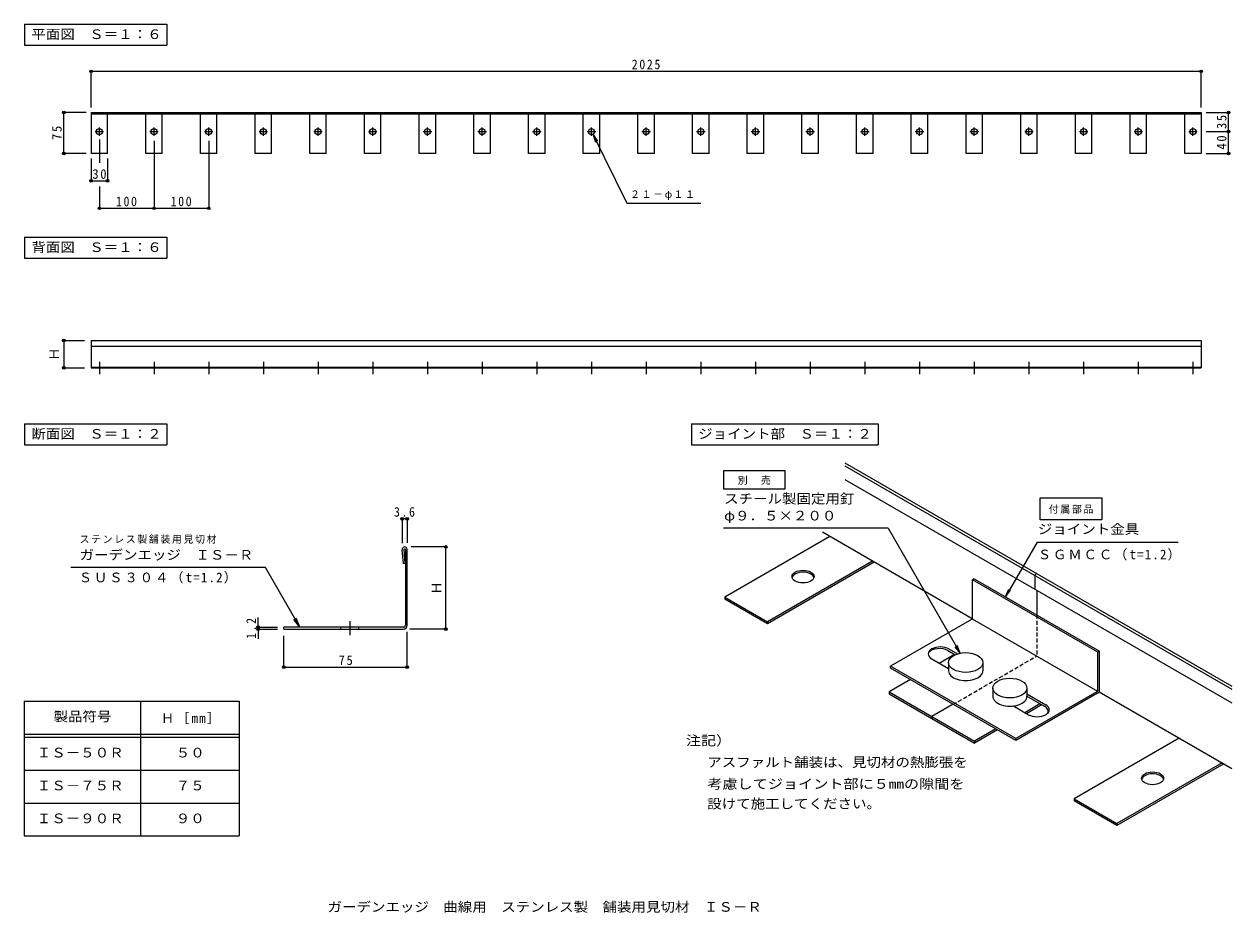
# Model space of a CAD drawing. Units: millimetres, scale not verified, with parts at other scales. Extents: x -1122 to 1081, y -817 to 805.
import ezdxf
from ezdxf.enums import TextEntityAlignment as Align

# ---------------------------------------------------------------- set-up
doc = ezdxf.new("R2010")
doc.units = ezdxf.units.MM
doc.header["$LTSCALE"] = 6
doc.header["$PDMODE"] = 32
doc.header["$PDSIZE"] = 4.8
for name, pattern in [('CHAIN1', [8, 5, -1, 1, -1]), ('DASHED1', [1.8, 1.2, -0.6]), ('DASHED2', [3, 2, -1]), ('DOUBLE_CHAIN1', [8.8, 5, -1, 0.6, -0.6, 0.6, -1])]:
    doc.linetypes.add(name, pattern=pattern)
for name, color, linetype, lineweight in [('A-0_通り芯', 3, 'Continuous', 9), ('A-4_文字', 7, 'Continuous', 9), ('A-5_建具', 7, 'Continuous', 9), ('A-F_断熱材', 7, 'Continuous', 9), ('D-0_通り芯', 3, 'Continuous', 9), ('D-2_仕上', 3, 'Continuous', 9), ('D-4_文字', 7, 'Continuous', 9), ('D-5_建具', 7, 'Continuous', 9), ('D-6_間仕切', 6, 'Continuous', 5), ('D-F_断熱材', 7, 'Continuous', 9)]:
    doc.layers.add(name, color=color, linetype=linetype, lineweight=lineweight)
doc.layers.add('F-5_F-5ﾚｲﾔ', color=2, linetype='Continuous')
doc.styles.add('ＭＳ ゴシック', font='')
doc.styles.get('ＭＳ ゴシック').set_extended_font_data('MS Gothic')

msp = doc.modelspace()

# ---------------------------------------------------------------- linework, layer by layer
at = {"layer": 'A-0_通り芯'}
for p, q in [((-999.763, 643.56), (-999.763, 568.56)), ((-999.763, 641.16), (1025.236, 641.16)), ((-969.763, 568.56), (-969.763, 641.16)), ((-900.013, 568.56), (-900.013, 641.16)), ((-870.013, 568.56), (-870.013, 641.16)), ((-800.263, 568.56), (-800.263, 641.16)), ((-770.263, 568.56), (-770.263, 641.16)), ((-700.513, 568.56), (-700.513, 641.16)), ((-670.513, 568.56), (-670.513, 641.16)), ((-600.763, 568.56), (-600.763, 641.16)), ((-570.763, 568.56), (-570.763, 641.16)), ((-501.013, 568.56), (-501.013, 641.16)), ((-471.013, 568.56), (-471.013, 641.16)), ((-401.263, 568.56), (-401.263, 641.16)), ((-371.263, 568.56), (-371.263, 641.16)), ((-301.513, 568.56), (-301.513, 641.16)), ((-271.513, 568.56), (-271.513, 641.16)), ((-201.763, 568.56), (-201.763, 641.16)), ((-171.763, 568.56), (-171.763, 641.16)), ((-102.013, 568.56), (-102.013, 641.16)), ((-72.013, 568.56), (-72.013, 641.16)), ((-2.263, 568.56), (-2.263, 641.16)), ((27.737, 568.56), (27.737, 641.16)), ((97.487, 568.56), (97.487, 641.16)), ((127.487, 568.56), (127.487, 641.16)), ((197.237, 568.56), (197.237, 641.16)), ((227.236, 568.56), (227.236, 641.16)), ((296.986, 568.56), (296.986, 641.16)), ((326.986, 568.56), (326.986, 641.16)), ((396.736, 568.56), (396.736, 641.16)), ((426.736, 568.56), (426.736, 641.16)), ((496.486, 568.56), (496.486, 641.16)), ((526.486, 568.56), (526.486, 641.16)), ((596.236, 568.56), (596.236, 641.16)), ((626.236, 568.56), (626.236, 641.16)), ((695.986, 568.56), (695.986, 641.16)), ((725.986, 568.56), (725.986, 641.16)), ((795.736, 568.56), (795.736, 641.16)), ((825.736, 568.56), (825.736, 641.16)), ((895.486, 568.56), (895.486, 641.16)), ((925.486, 568.56), (925.486, 641.16)), ((995.236, 568.56), (995.236, 641.16)), ((-969.763, 568.56), (-999.763, 568.56)), ((-870.013, 568.56), (-900.013, 568.56)), ((-770.263, 568.56), (-800.263, 568.56)), ((-670.513, 568.56), (-700.513, 568.56)), ((-570.763, 568.56), (-600.763, 568.56)), ((-471.013, 568.56), (-501.013, 568.56)), ((-371.263, 568.56), (-401.263, 568.56)), ((-271.513, 568.56), (-301.513, 568.56)), ((-171.763, 568.56), (-201.763, 568.56)), ((-72.013, 568.56), (-102.013, 568.56)), ((27.737, 568.56), (-2.263, 568.56)), ((127.487, 568.56), (97.487, 568.56)), ((227.236, 568.56), (197.237, 568.56)), ((326.986, 568.56), (296.986, 568.56)), ((426.736, 568.56), (396.736, 568.56)), ((526.486, 568.56), (496.486, 568.56)), ((626.236, 568.56), (596.236, 568.56)), ((725.986, 568.56), (695.986, 568.56)), ((825.736, 568.56), (795.736, 568.56)), ((925.486, 568.56), (895.486, 568.56)), ((1025.236, 568.56), (995.236, 568.56)), ((-999.762, 227.337), (-999.762, 177.337)), ((-999.762, 227.337), (1025.236, 227.337)), ((1025.236, 227.337), (1025.236, 177.337)), ((-999.762, 217.037), (1025.236, 217.037)), ((-999.762, 178.537), (1025.236, 178.537)), ((-999.762, 177.337), (1025.236, 177.337))]:
    msp.add_line(p, q, dxfattribs=at)
at = {"layer": 'A-0_通り芯', "linetype": 'DASHED2'}
msp.add_line((-999.763, 642.36), (1025.236, 642.36), dxfattribs=at)
at = {"layer": 'A-0_通り芯', "linetype": 'CHAIN1'}
for p, q in [((-992.477, 608.56), (-977.048, 608.56)), ((-984.763, 600.845), (-984.763, 616.274)), ((-892.727, 608.56), (-877.298, 608.56)), ((-885.013, 600.845), (-885.013, 616.274)), ((-792.977, 608.56), (-777.548, 608.56)), ((-785.263, 600.845), (-785.263, 616.274)), ((-693.227, 608.56), (-677.798, 608.56)), ((-685.513, 600.845), (-685.513, 616.274)), ((-593.477, 608.56), (-578.048, 608.56)), ((-585.763, 600.845), (-585.763, 616.274)), ((-493.728, 608.56), (-478.299, 608.56)), ((-486.013, 600.845), (-486.013, 616.274)), ((-393.978, 608.56), (-378.549, 608.56)), ((-386.263, 600.845), (-386.263, 616.274)), ((-294.228, 608.56), (-278.799, 608.56)), ((-286.513, 600.845), (-286.513, 616.274)), ((-194.478, 608.56), (-179.049, 608.56)), ((-186.763, 600.845), (-186.763, 616.274)), ((-94.728, 608.56), (-79.299, 608.56)), ((-87.013, 600.845), (-87.013, 616.274)), ((5.022, 608.56), (20.451, 608.56)), ((12.737, 600.845), (12.737, 616.274)), ((104.772, 608.56), (120.201, 608.56)), ((112.486, 600.845), (112.486, 616.274)), ((204.522, 608.56), (219.951, 608.56)), ((212.236, 600.845), (212.236, 616.274)), ((304.272, 608.56), (319.701, 608.56)), ((311.986, 600.845), (311.986, 616.274)), ((404.022, 608.56), (419.451, 608.56)), ((411.736, 600.845), (411.736, 616.274)), ((503.772, 608.56), (519.201, 608.56)), ((511.486, 600.845), (511.486, 616.274)), ((603.522, 608.56), (618.951, 608.56)), ((611.236, 600.845), (611.236, 616.274)), ((703.272, 608.56), (718.7, 608.56)), ((710.986, 600.845), (710.986, 616.274)), ((803.021, 608.56), (818.45, 608.56)), ((810.736, 600.845), (810.736, 616.274)), ((902.771, 608.56), (918.2, 608.56)), ((910.486, 600.845), (910.486, 616.274)), ((1002.521, 608.56), (1017.95, 608.56)), ((1010.236, 600.845), (1010.236, 616.274)), ((-984.762, 188.544), (-984.762, 166.13)), ((-885.013, 188.544), (-885.013, 166.13)), ((-785.263, 188.544), (-785.263, 166.13)), ((-685.513, 188.544), (-685.513, 166.13)), ((-585.763, 188.544), (-585.763, 166.13)), ((-486.013, 188.544), (-486.013, 166.13)), ((-386.263, 188.544), (-386.263, 166.13)), ((-286.513, 188.544), (-286.513, 166.13)), ((-186.763, 188.544), (-186.763, 166.13)), ((-87.013, 188.544), (-87.013, 166.13)), ((12.737, 188.544), (12.737, 166.13)), ((112.486, 188.544), (112.486, 166.13)), ((212.236, 188.544), (212.236, 166.13)), ((311.986, 188.544), (311.986, 166.13)), ((411.736, 188.544), (411.736, 166.13)), ((511.486, 188.544), (511.486, 166.13)), ((611.236, 188.544), (611.236, 166.13)), ((710.986, 188.544), (710.986, 166.13)), ((810.736, 188.544), (810.736, 166.13)), ((910.486, 188.544), (910.486, 166.13)), ((1010.236, 188.544), (1010.236, 166.13))]:
    msp.add_line(p, q, dxfattribs=at)
at = {"layer": 'A-0_通り芯'}
msp.add_lwpolyline([(-999.763, 643.56), (1025.236, 643.56), (1025.236, 568.56)], dxfattribs=at)
for centre in [(-984.763, 608.56), (-885.013, 608.56), (-785.263, 608.56), (-685.513, 608.56), (-585.763, 608.56), (-486.013, 608.56), (-386.263, 608.56), (-286.513, 608.56), (-186.764, 608.56), (-87.014, 608.56), (12.736, 608.56), (112.486, 608.56), (212.236, 608.56), (311.986, 608.56), (411.736, 608.56), (511.486, 608.56), (611.236, 608.56), (710.986, 608.56), (810.736, 608.56), (910.486, 608.56), (1010.235, 608.56)]:
    msp.add_circle(centre, 5.5, dxfattribs=at)
at = {"layer": 'A-4_文字'}
for p, q in [((-999.763, 652.56), (-999.763, 720.36)), ((-999.763, 718.56), (1025.236, 718.56)), ((1025.236, 652.56), (1025.236, 720.36)), ((-1008.763, 643.56), (-1051.563, 643.56)), ((-1049.763, 568.56), (-1049.763, 643.56)), ((1034.236, 643.56), (1077.036, 643.56)), ((1075.236, 608.56), (1075.236, 643.56)), ((1034.236, 608.56), (1077.036, 608.56)), ((1075.236, 568.56), (1075.236, 608.56)), ((-984.763, 594.059), (-984.763, 551.345)), ((-885.013, 591.845), (-885.013, 466.76)), ((-785.263, 591.845), (-785.263, 466.76)), ((-1008.763, 568.56), (-1051.563, 568.56)), ((-999.763, 559.56), (-999.763, 516.76)), ((-969.763, 559.56), (-969.763, 516.76)), ((1034.236, 568.56), (1077.036, 568.56)), ((-999.763, 518.56), (-969.763, 518.56)), ((-984.763, 508.353), (-984.763, 466.76)), ((-1051.563, 227.337), (-1011.762, 227.337)), ((-1049.763, 227.337), (-1049.763, 177.337)), ((-1051.563, 177.337), (-1011.762, 177.337))]:
    msp.add_line(p, q, dxfattribs=at)
msp.add_lwpolyline([(-984.763, 468.56), (-885.013, 468.56), (-785.263, 468.56)], dxfattribs=at)
for p in [(-999.763, 718.56), (1025.236, 718.56), (-1049.763, 643.56), (1075.236, 643.56), (1075.236, 608.56), (-1049.763, 568.56), (1075.236, 568.56), (-999.763, 518.56), (-969.763, 518.56), (-984.763, 468.56), (-885.013, 468.56), (-785.263, 468.56), (-1049.763, 227.337), (-1049.763, 177.337)]:
    msp.add_point(p, dxfattribs=at)
at = {"layer": 'A-5_建具'}
for p, q in [((-84.581, 603.626), (-22.613, 477.948)), ((-84.581, 603.626), (-76.248, 591.154)), ((-84.581, 603.626), (-79.76, 589.422)), ((-22.613, 477.948), (112.387, 477.948))]:
    msp.add_line(p, q, dxfattribs=at)
at = {"layer": 'A-F_断熱材'}
for p, q in [((-1121.163, 804.645), (-861.424, 804.645)), ((-1121.163, 804.645), (-1121.163, 765.991)), ((-861.424, 804.645), (-861.424, 765.991)), ((-1121.163, 765.991), (-861.424, 765.991)), ((-1121.163, 415.991), (-861.424, 415.991)), ((-1121.163, 415.991), (-1121.163, 377.337)), ((-861.424, 415.991), (-861.424, 377.337)), ((-1121.163, 377.337), (-861.424, 377.337))]:
    msp.add_line(p, q, dxfattribs=at)
at = {"layer": 'D-0_通り芯'}
for p, q in [((-426.6, -154.211), (-426.6, -292.265)), ((-423, -292.265), (-423, -154.211)), ((-430.2, -179.465), (-432.457, -154.64)), ((-426.615, -179.139), (-428.872, -154.314)), ((-430.2, -179.465), (-426.615, -179.139)), ((-648, -299.465), (-648, -295.865)), ((-430.182, -295.865), (-648, -295.865)), ((-648, -299.465), (-430.2, -299.465))]:
    msp.add_line(p, q, dxfattribs=at)
at = {"layer": 'D-0_通り芯', "linetype": 'DOUBLE_CHAIN1'}
msp.add_line((-528, -284.746), (-528, -310.584), dxfattribs=at)
at = {"layer": 'D-0_通り芯', "linetype": 'DASHED1'}
for p, q in [((-544.5, -299.465), (-544.5, -295.865)), ((-511.5, -299.465), (-511.5, -295.865))]:
    msp.add_line(p, q, dxfattribs=at)
at = {"layer": 'D-0_通り芯'}
for centre, radius, start, end in [((-427.738, -154.211), 4.738, 0, 185.1944), ((-427.738, -154.211), 1.138, 0, 185.1944), ((-430.2, -292.265), 3.6, 270, 0), ((-430.2, -292.265), 7.2, 270, 0)]:
    msp.add_arc(centre, radius, start, end, dxfattribs=at)
at = {"layer": 'D-2_仕上'}
for p, q in [((375.335, 3.787), (1081.225, -403.758)), ((375.335, -1.313), (1081.225, -408.858)), ((375.335, -26.213), (1081.225, -433.758)), ((607.701, -280.369), (334.323, -122.534)), ((425.835, -175.369), (234.097, -286.069)), ((428.953, -177.169), (234.097, -289.669)), ((722.016, -201.469), (722.016, -226.369)), ((156.155, -241.069), (156.155, -244.669)), ((725.616, -228.447), (725.616, -273.447)), ((547.388, -361.347), (574.965, -345.426)), ((455.936, -414.147), (533.878, -459.147)), ((838.967, -413.89), (1081.225, -553.758)), ((572.849, -436.647), (533.878, -459.147)), ((703.273, -451.347), (730.85, -435.426)), ((706.39, -453.147), (733.967, -437.226)), ((533.878, -459.147), (533.878, -462.747)), ((533.878, -459.147), (611.82, -504.147)), ((653.909, -483.447), (611.82, -507.747)), ((985.424, -498.447), (793.686, -609.147)), ((1063.366, -543.447), (871.628, -654.147)), ((1066.484, -545.247), (871.628, -657.747)), ((793.686, -609.147), (793.686, -612.747))]:
    msp.add_line(p, q, dxfattribs=at)
at = {"layer": 'D-2_仕上', "linetype": 'DASHED1'}
for p in [(725.616, -273.447), (572.849, -436.647)]:
    msp.add_line(p, (725.616, -348.447), dxfattribs=at)
at = {"layer": 'D-2_仕上'}
for points in [[(347.893, -130.369), (156.155, -241.069), (234.097, -286.069), (234.097, -289.669), (156.155, -244.669)], [(494.907, -391.647), (455.936, -414.147), (455.936, -417.747), (611.82, -507.747)], [(650.792, -481.647), (611.82, -504.147), (611.82, -507.747)], [(793.686, -609.147), (871.628, -654.147), (871.628, -657.747), (793.686, -612.747)]]:
    msp.add_lwpolyline(points, dxfattribs=at)
msp.add_arc((725.316, -202.135), 3.366, 66.54946, 168.57926, dxfattribs=at)
for centre in [(299.049, -203.569), (936.58, -571.647)]:
    msp.add_ellipse(centre, major_axis=(-20.208, 0), ratio=0.57735, dxfattribs=at)
for centre in [(299.049, -207.169), (936.58, -575.247)]:
    msp.add_ellipse(centre, major_axis=(-20.208, 0), ratio=0.57735, start_param=3.29648916, end_param=6.1282888, dxfattribs=at)
at = {"layer": 'D-4_文字'}
for p, q in [((-432.457, -96.298), (-432.457, -142.639)), ((-423, -98.098), (-432.457, -98.098)), ((-423, -96.298), (-423, -142.211)), ((-695.258, -295.865), (-695.258, -278.165)), ((-697.058, -295.865), (-660, -295.865)), ((-697.058, -299.465), (-660, -299.465)), ((-695.258, -299.465), (-695.258, -295.865)), ((-695.258, -299.465), (-695.258, -317.165)), ((-423, -370.522), (-423, -304.265)), ((-648, -370.522), (-648, -311.465)), ((-648, -368.722), (-423, -368.722))]:
    msp.add_line(p, q, dxfattribs=at)
for p in [(-432.457, -98.098), (-423, -98.098), (-352.788, -149.472), (-695.258, -295.865), (-695.258, -299.465), (-352.788, -299.465), (-648, -368.722), (-423, -368.722)]:
    msp.add_point(p, dxfattribs=at)
at = {"layer": 'D-5_建具'}
for p, q in [((454.138, -115.379), (153.634, -115.379)), ((725.91, -140.939), (983.26, -140.939)), ((668.458, -240.447), (677.59, -228.547)), ((585.801, -343.424), (580.06, -329.566))]:
    msp.add_line(p, q, dxfattribs=at)
at = {"layer": 'D-5_建具', "color": 4}
msp.add_line((-433.8, -295.865), (-513.75, -295.865), dxfattribs=at)
at = {"layer": 'D-5_建具'}
for points in [[(153.634, -10.319), (153.634, -43.493), (266.334, -43.493), (266.334, -10.319)], [(844.112, -59.585), (844.112, -99.76), (731.412, -99.76), (731.412, -59.585)]]:
    msp.add_lwpolyline(points, close=True, dxfattribs=at)
for points in [[(454.138, -115.379), (585.801, -343.424), (576.669, -331.524)], [(725.91, -140.939), (668.458, -240.447), (674.199, -226.589)]]:
    msp.add_lwpolyline(points, dxfattribs=at)
at = {"layer": 'D-6_間仕切'}
for p, q in [((611.301, -207.447), (608.183, -209.247)), ((836.814, -341.247), (608.183, -209.247)), ((608.183, -278.569), (608.183, -209.247)), ((606.383, -281.687), (458.534, -367.047)), ((607.701, -280.369), (836.332, -412.369)), ((563.255, -338.665), (576.399, -346.254)), ((565.055, -335.547), (580.733, -344.599)), ((836.814, -410.569), (836.814, -341.247)), ((839.932, -410.29), (839.932, -339.447)), ((687.165, -499.047), (458.534, -367.047)), ((458.534, -370.647), (458.534, -367.047)), ((687.165, -502.647), (458.534, -370.647)), ((533.878, -353.547), (564.5, -371.227)), ((564.5, -360.415), (564.5, -375.415)), ((626.962, -360.415), (626.962, -375.415)), ((645.04, -406.915), (645.04, -421.915)), ((835.014, -413.687), (687.165, -499.047)), ((836.332, -416.526), (687.165, -502.647)), ((707.502, -406.915), (707.502, -421.915)), ((707.502, -417.789), (741.724, -437.547)), ((682.829, -439.544), (710.547, -455.547)), ((707.502, -421.946), (739.924, -440.665)), ((687.165, -502.647), (687.165, -499.047))]:
    msp.add_line(p, q, dxfattribs=at)
msp.add_lwpolyline([(611.301, -207.447), (839.932, -339.447), (836.814, -341.247)], dxfattribs=at)
for centre, radius, end in [((604.583, -278.569), 3.6, 0), ((833.214, -410.569), 3.6, 360), ((832.732, -410.29), 7.2, 0)]:
    msp.add_arc(centre, radius, 300, end, dxfattribs=at)
for centre, major_axis, start_param, end_param in [((549.467, -344.547), (-22.045, 0), 3.92699082, 7.06858347), ((547.667, -347.665), (-22.045, 0), 3.92699082, 5.83197398), ((595.731, -375.415), (31.231, 0), 3.14159265, 6.28318531), ((676.271, -421.915), (31.231, 0), 3.14159265, 6.28318531), ((726.136, -446.547), (22.045, 0), 3.92699082, 7.06858347), ((724.336, -449.665), (22.045, 0), 6.09089552, 7.06858347)]:
    msp.add_ellipse(centre, major_axis=major_axis, ratio=0.57735, start_param=start_param, end_param=end_param, dxfattribs=at)
for centre in [(595.731, -360.415), (676.271, -406.915)]:
    msp.add_ellipse(centre, major_axis=(31.231, 0), ratio=0.57735, dxfattribs=at)
at = {"layer": 'D-F_断熱材'}
for p, q in [((-1121.163, 75.367), (-861.424, 75.367)), ((-1121.163, 75.367), (-1121.163, 36.713)), ((-861.424, 75.367), (-861.424, 36.713)), ((95.317, 75.367), (95.317, 36.713)), ((-1121.163, 36.713), (-861.424, 36.713)), ((95.317, 36.713), (436.067, 36.713)), ((-350.988, -149.472), (-415.738, -149.472)), ((-352.788, -299.465), (-352.788, -149.472)), ((-681.736, -186.877), (-1037.066, -186.877)), ((-618.811, -295.865), (-681.736, -186.877)), ((-618.811, -295.865), (-629.769, -281.584)), ((-618.811, -295.865), (-625.7, -279.235)), ((-350.988, -299.465), (-418.2, -299.465)), ((-1122, -430.865), (-1122, -676.865)), ((-1122, -430.865), (-729.885, -430.865)), ((-909.885, -430.865), (-909.885, -676.865)), ((-729.885, -430.865), (-729.885, -676.865)), ((-1122, -490.865), (-729.885, -490.865)), ((-1122, -496.865), (-729.885, -496.865)), ((-1122, -556.865), (-729.885, -556.865)), ((-1122, -616.865), (-729.885, -616.865)), ((-1122, -676.865), (-729.885, -676.865))]:
    msp.add_line(p, q, dxfattribs=at)
msp.add_lwpolyline([(95.317, 75.367), (436.067, 75.367), (436.067, 36.713)], dxfattribs=at)

# ---------------------------------------------------------------- texts
at = {"layer": 'A-4_文字', "color": 2, "style": 'ＭＳ ゴシック'}
msp.add_text('Ｈ', height=17.6, rotation=90, dxfattribs=at).set_placement((-1053.363, 190.337), align=Align.BOTTOM_LEFT)
at = {"layer": 'A-4_文字', "color": 2, "char_height": 17.6, "attachment_point": 7, "style": 'ＭＳ ゴシック'}
for s, insert in [('\\T1.28;\\W0.9;2025', (-13.513, 722.16)), ('\\T1.27;\\W0.95;30', (-997.513, 522.16)), ('\\T1.27;\\W0.9;100', (-954.388, 472.16)), ('\\T1.27;\\W0.9;100', (-854.638, 472.16))]:
    msp.add_mtext(s, dxfattribs=dict(at, insert=insert))
at = {"layer": 'A-4_文字', "color": 2, "char_height": 17.6, "attachment_point": 7, "rotation": 90, "style": 'ＭＳ ゴシック'}
for s, insert in [('\\T1.27;\\W0.95;75', (-1053.363, 593.31)), ('\\T1.27;\\W0.95;35', (1071.636, 613.31)), ('\\T1.27;\\W0.95;40', (1071.636, 575.81))]:
    msp.add_mtext(s, dxfattribs=dict(at, insert=insert))
at = {"layer": 'A-5_建具', "insert": (-16.613, 483.948), "char_height": 13.2, "attachment_point": 7, "style": 'ＭＳ ゴシック'}
msp.add_mtext('\\T1.17;２１－φ１１', dxfattribs=at)
at = {"layer": 'A-F_断熱材', "color": 2, "style": 'ＭＳ ゴシック', "width": 1.1}
for s, p in [('平面図\u3000Ｓ＝１：６', (-1108.839, 772.197)), ('背面図\u3000Ｓ＝１：６', (-1108.839, 383.543))]:
    msp.add_text(s, height=17.6, dxfattribs=at).set_placement(p, align=Align.BOTTOM_LEFT)
at = {"layer": 'D-4_文字', "color": 2, "char_height": 17.6, "attachment_point": 7, "style": 'ＭＳ ゴシック'}
for s, insert in [('\\T1.27;\\W0.9;3.6', (-447.229, -94.498)), ('\\T1.27;\\W0.95;75', (-548.25, -365.122))]:
    msp.add_mtext(s, dxfattribs=dict(at, insert=insert))
at = {"layer": 'D-4_文字', "color": 2, "insert": (-698.858, -317.165), "char_height": 17.6, "attachment_point": 7, "rotation": 90, "style": 'ＭＳ ゴシック'}
msp.add_mtext('\\T1.27;\\W0.9;1.2', dxfattribs=at)
at = {"layer": 'D-5_建具', "color": 2, "style": 'ＭＳ ゴシック'}
for s, width, p in [('スチール製固定用釘', 1.1, (154.922, -75.528)), ('φ９．５×２００', 1.1, (154.922, -106.435)), ('ジョイント金具', 1.1, (727.342, -130.951)), ('注記）', 1.15, (85.211, -516.832)), ('アスファルト舗装は、見切材の熱膨張を', 1.1, (124.211, -556.426)), ('考慮してジョイント部に５mmの隙間を', 1.15, (124.211, -596.021)), ('設けて施工してください。', 1.1, (124.211, -632.057))]:
    msp.add_text(s, height=17.6, dxfattribs=dict(at, width=width)).set_placement(p, align=Align.BOTTOM_LEFT)
at = {"layer": 'D-5_建具', "char_height": 13.2, "attachment_point": 7, "style": 'ＭＳ ゴシック'}
for s, insert in [('\\T1.17;別\u3000売', (179.984, -35.906)), ('\\T1.17;付属部品', (747.262, -88.672))]:
    msp.add_mtext(s, dxfattribs=dict(at, insert=insert))
at = {"layer": 'D-5_建具', "color": 2, "insert": (727.342, -174.249), "char_height": 17.6, "attachment_point": 7, "style": 'ＭＳ ゴシック'}
msp.add_mtext('\\T1.16;ＳＧＭＣＣ（t=1.2）', dxfattribs=at)
at = {"layer": 'D-F_断熱材', "color": 2, "style": 'ＭＳ ゴシック', "width": 1.1}
for s, p in [('断面図\u3000Ｓ＝１：２', (-1108.839, 42.919)), ('ジョイント部\u3000Ｓ＝１：２', (107.64, 42.919)), ('ガーデンエッジ\u3000ＩＳ－Ｒ', (-1020.819, -177.934)), ('製品符号', (-1068.443, -472.865)), ('ＩＳ－５０Ｒ', (-1098.9, -538.865)), ('５０', (-845.385, -538.865)), ('ＩＳ－７５Ｒ', (-1098.9, -598.865)), ('７５', (-845.385, -598.865)), ('ＩＳ－９０Ｒ', (-1098.9, -658.865)), ('９０', (-845.385, -658.865))]:
    msp.add_text(s, height=17.6, dxfattribs=at).set_placement(p, align=Align.BOTTOM_LEFT)
at = {"layer": 'D-F_断熱材', "color": 2, "style": 'ＭＳ ゴシック'}
msp.add_text('Ｈ', height=17.6, rotation=90, dxfattribs=at).set_placement((-355.788, -236.469), align=Align.BOTTOM_LEFT)
at = {"layer": 'D-F_断熱材', "insert": (-1020.819, -143.46), "char_height": 13.2, "attachment_point": 7, "style": 'ＭＳ ゴシック'}
msp.add_mtext('\\T1.17;ステンレス製舗装用見切材', dxfattribs=at)
at = {"layer": 'D-F_断熱材', "color": 2, "char_height": 17.6, "attachment_point": 7, "style": 'ＭＳ ゴシック'}
for s, insert in [('\\T1.16;ＳＵＳ３０４（t=1.2）', (-1022.319, -216.139)), ('\\T1.16;Ｈ［mm］', (-872.385, -472.865))]:
    msp.add_mtext(s, dxfattribs=dict(at, insert=insert))
at = {"layer": 'F-5_F-5ﾚｲﾔ', "style": 'ＭＳ ゴシック', "width": 1.1}
msp.add_text('ガーデンエッジ\u3000曲線用\u3000ステンレス製\u3000舗装用見切材\u3000ＩＳ－Ｒ', height=17.6, dxfattribs=at).set_placement((-568.5, -820.458), align=Align.BOTTOM_LEFT)

doc.saveas('drawing.dxf')
